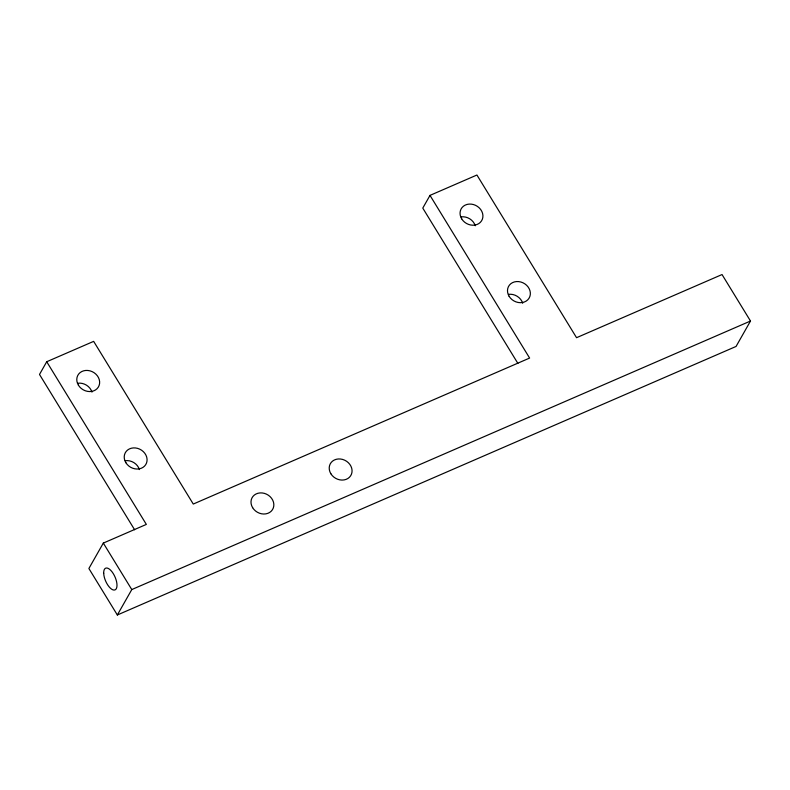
<?xml version="1.0" encoding="UTF-8"?>
<svg xmlns="http://www.w3.org/2000/svg" width="790" height="790" viewBox="0 0 790 790"><rect width="100%" height="100%" fill="white"/><g stroke="black" fill="none" stroke-linecap="round" stroke-linejoin="round"><path stroke-width="1.19" d="M46.719 361.741L146.347 524.412L103.322 543.086L88.885 568.504L117.345 614.985L736.063 346.445L750.5 321.026L722.04 274.545L576.552 337.695L476.923 175.015L429.997 195.387L529.616 358.058L193.274 504.05L93.655 341.369L46.719 361.741L39.5 374.45L134.626 529.774M117.345 614.985L131.782 589.567L750.5 321.026M429.997 195.387L422.778 208.096L517.894 363.42M103.322 543.086L131.782 589.567M125.235 460.718A11.82 10.132 29.6 0 1 139.415 469.576M77.795 383.249A11.82 10.132 29.6 0 1 91.976 392.107M508.513 294.364A11.82 10.132 29.6 0 1 522.684 303.222M461.074 216.894A11.82 10.132 29.6 0 1 475.244 225.752M103.697 573.303A11.82 5.115 66.5 0 0 113.967 590.071A11.82 5.115 66.5 0 0 113.345 573.738A11.82 5.115 66.5 0 0 103.697 573.303M78.437 385.234A11.82 10.132 29.6 0 0 98.237 387.258A11.82 10.132 29.6 0 0 87.966 370.48A11.82 10.132 29.6 0 0 78.437 385.234M461.706 218.879A11.82 10.132 29.6 0 0 481.515 220.904A11.82 10.132 29.6 0 0 471.235 204.126A11.82 10.132 29.6 0 0 461.706 218.879M509.145 296.349A11.82 10.132 29.6 0 0 528.954 298.363A11.82 10.132 29.6 0 0 518.675 281.596A11.82 10.132 29.6 0 0 509.145 296.349M125.877 462.703A11.82 10.132 29.6 0 0 145.676 464.718A11.82 10.132 29.6 0 0 135.406 447.95A11.82 10.132 29.6 0 0 125.877 462.703M252.642 507.694A11.82 10.132 29.6 0 0 272.441 509.718A11.82 10.132 29.6 0 0 262.171 492.95A11.82 10.132 29.6 0 0 252.642 507.694M330.862 473.743A11.82 10.132 29.6 0 0 350.661 475.768A11.82 10.132 29.6 0 0 340.391 459A11.82 10.132 29.6 0 0 330.862 473.743"/></g></svg>
